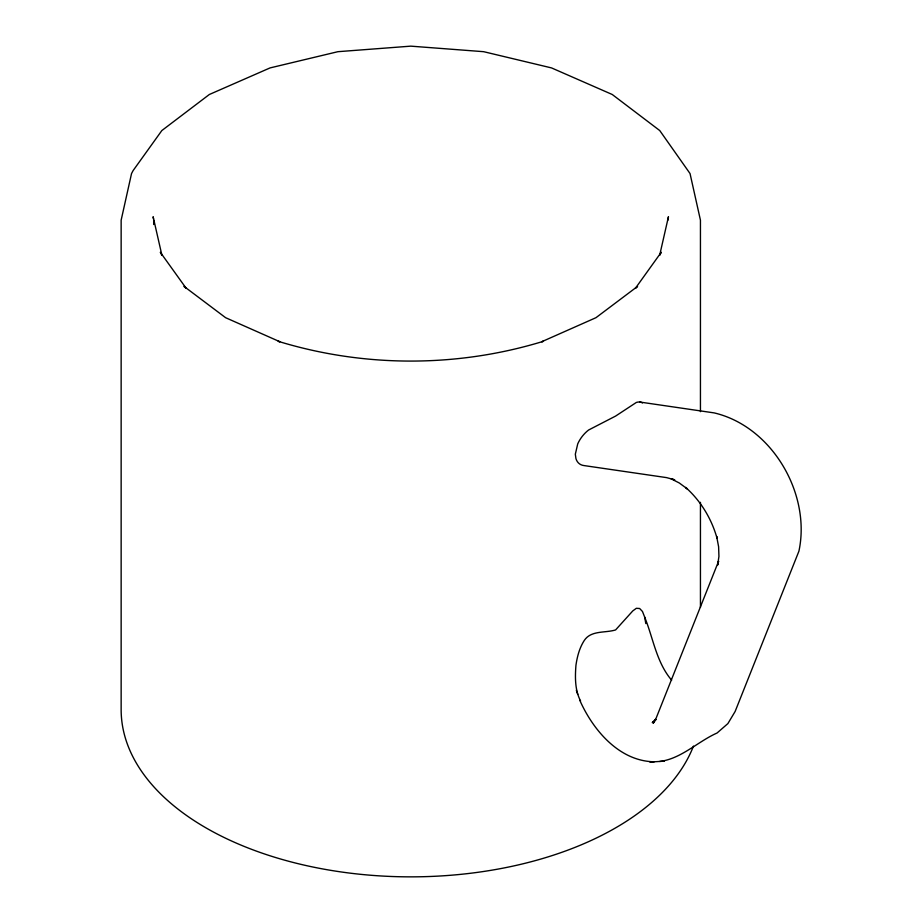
<?xml version="1.0" encoding="UTF-8"?>
<svg xmlns="http://www.w3.org/2000/svg" width="923" height="923" viewBox="0 0 923 923"><rect width="100%" height="100%" fill="white"/><g stroke="black" fill="none" stroke-linecap="round" stroke-linejoin="round"><path stroke-width="1.38" d="M667.894 220.182L668.448 216.743L659.668 255.256L661.237 252.291L635.336 288.391L637.574 286.384L595.958 317.697L541.72 341.729L543.405 341.302C457.381 367.666 364.204 367.666 278.169 341.302L279.854 341.729L225.616 317.697L184 286.384L186.238 288.391L160.337 252.291L161.906 255.256L153.126 216.743L153.495 219.039M655.999 719.628L652.273 722.617L655.792 719.421L653.23 723.263L656.184 718.059L718.625 561.149L717.633 565.061L718.936 556.454L718.613 546.785L716.663 536.448L717.067 538.397C711.656 518.888 700.788 500.889 685.639 487.402L687.416 488.994L679.293 482.983L671.09 478.806L674.736 479.833L666.637 477.629L584.282 465.607A20.941 13.568 -53 0 1 575.94 458.627L575.329 454.197L577.729 443.882A24.102 15.61 -53 0 1 588.597 430.014L615.606 416.077L636.328 402.463A24.102 11.976 -66.1 0 1 642.477 402.959M659.668 761.463C681.151 758.879 697.846 741.515 717.09 732.989L727.889 723.586L735.123 711.495L798.914 551.193C811.19 493.874 772.136 426.518 714.206 412.904L639.639 402.013M579.644 699.946C592.774 729.793 619.091 761.233 654.245 761.787M649.838 762.063L664.329 761.163M671.656 680.193C656.426 662.391 653.219 638.151 644.658 617.072L642.477 611.488L639.639 608.499L636.328 608.303L632.774 610.922L615.606 629.924C605.303 633.166 591.089 630.109 584.282 640.458C579.448 647.923 577.198 656.622 575.94 665.345C575.017 677.251 574.867 690.162 580.579 700.995M576.333 690.277L577.729 694.35M644.658 617.072L645.812 623.567M700.442 411.646L700.442 220.182L690.035 173.547L659.749 130.558L612.237 94.492L551.55 67.921L483.652 51.688L410.793 46.15L337.922 51.688L270.035 67.921L209.348 94.492L161.837 130.558L133.108 170.593L131.539 173.547L121.144 220.182L121.144 709.625A289.649 167.225 0 0 0 379.018 875.846A289.649 167.225 0 0 0 693.461 746.096M700.442 502.331L700.442 607.415M153.679 220.182L153.679 224.508"/></g></svg>
